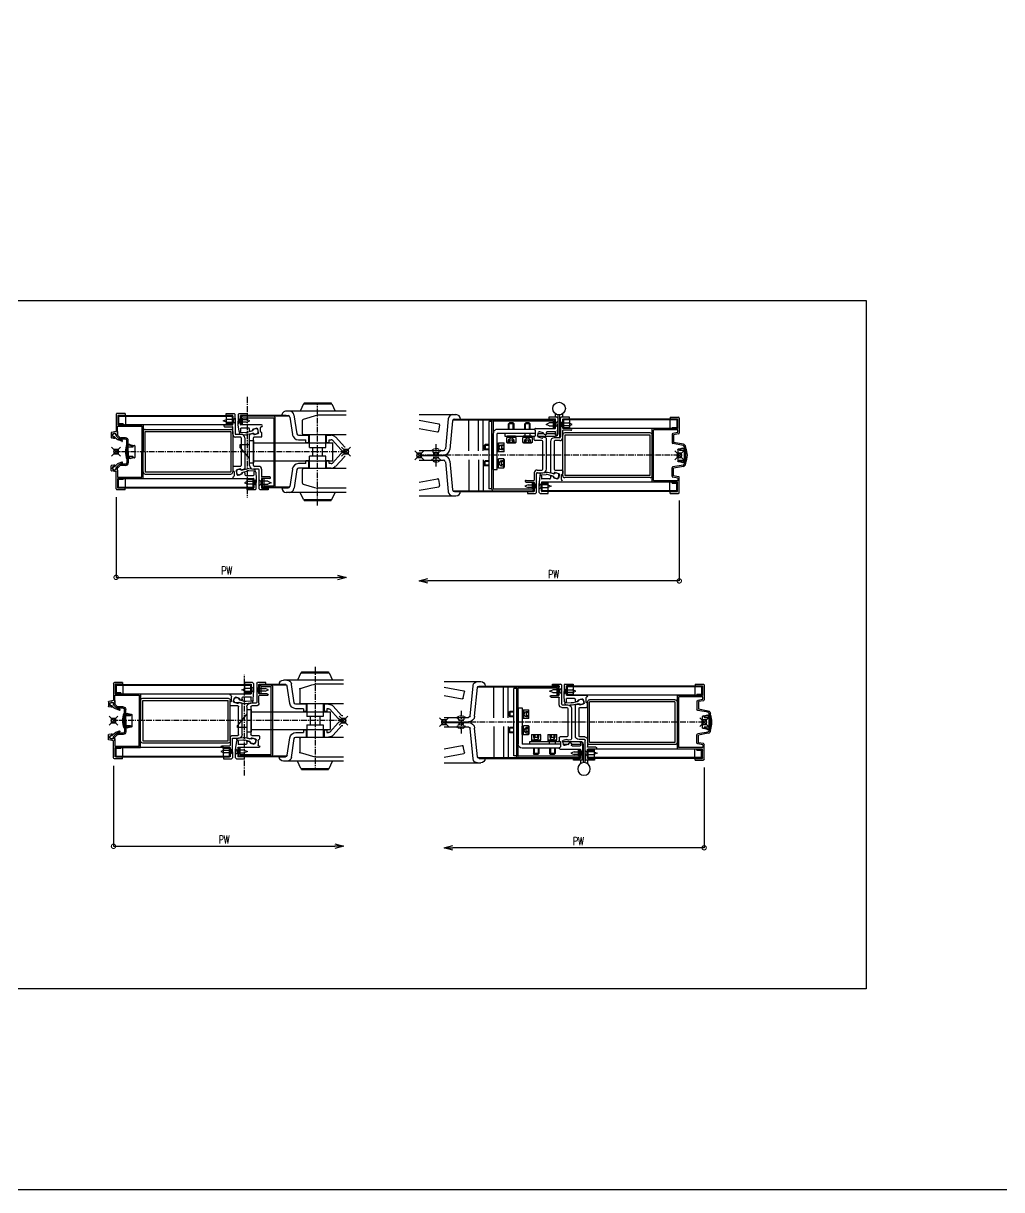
# Model space of a CAD drawing. Extents: x -275225 to 47266, y -41063 to 95295.
# Drawn here: x -227050 to -225961, y -28099 to -26800 of the extents above; entities that cross this region are included whole.
import ezdxf

# ---------------------------------------------------------------- set-up
doc = ezdxf.new("R2010")
doc.units = 0
doc.header["$LTSCALE"] = 0.2
doc.header["$PDMODE"] = 99
doc.header["$PDSIZE"] = 5
doc.linetypes.add('CENTER', pattern=[50.8, 31.75, -6.35, 6.35, -6.35])
doc.linetypes.add('HIDDEN', pattern=[9.525, 6.35, -3.175])
for name, color, linetype in [('_P18_製品', 4, 'Continuous'), ('_P18_製品寸法', 9, 'Continuous'), ('_基準', 1, 'CENTER'), ('_製品寸法', 9, 'Continuous'), ('OKAMURA-HIDDEN', 6, 'HIDDEN'), ('樹脂', 6, 'Continuous')]:
    doc.layers.add(name, color=color, linetype=linetype)
doc.layers.add('_ポイント', color=1, linetype='Continuous', plot=False)
doc.styles.add('OKAMURA', font='SIMPLEX.shx', dxfattribs={"width": 0.7, "bigfont": 'BIGFONT.shx'})
doc.dimstyles.new('OKAMURA-003', dxfattribs={"dimscale": 3, "dimtxt": 3, "dimasz": 1, "dimexe": 0, "dimexo": 3, "dimgap": 1, "dimtad": 1, "dimdec": 3, "dimdsep": 46, "dimtxsty": 'OKAMURA', "dimblk1": 'DOT', "dimblk2": 'DOT', "dimsah": 1, "dimcen": 0, "dimclrd": 9, "dimclre": 9, "dimclrt": 3, "dimadec": 0, "dimazin": 0, "dimtfac": 1, "dimtdec": 3, "dimtix": 1, "dimtmove": 2, "dimatfit": 3, "dimldrblk": 'NONE', "dimfxl": 0, "dimtolj": 1, "dimarcsym": 0})

# ---------------------------------------------------------------- blocks, each defined once
blk = doc.blocks.new('_DotSmall')
at = {"color": 0, "linetype": 'ByBlock', "const_width": 0.5}
blk.add_lwpolyline([(-0.0625, 0, 1), (0.0625, 0, 1)], format="xyb", close=True, dxfattribs=at)
blk = doc.blocks.new('_Open30')
at = {"color": 0, "linetype": 'ByBlock', "lineweight": -2}
for p, q in [((-1, 0.27), (0, 0)), ((0, 0), (-1, -0.27)), ((0, 0), (-1, 0))]:
    blk.add_line(p, q, dxfattribs=at)
blk = doc.blocks.new('*D424')
at = {"layer": '_製品寸法', "color": 9, "lineweight": -2, "transparency": 16777216}
for p, q in [((289.7, -50.5), (289.7, -140)), ((289.7, -140), (9.6, -140))]:
    blk.add_line(p, q, dxfattribs=at)
at = {"layer": 'Defpoints', "color": 0, "transparency": 16777216}
for p in [(0, -45.3), (289.7, -41.5), (0, -140)]:
    blk.add_point(p, dxfattribs=at)
at = {"layer": '_製品寸法', "color": 9, "lineweight": -2, "transparency": 16777216, "xscale": 9.600000000000001, "yscale": 9.600000000000001, "zscale": 9.600000000000001, "rotation": 180}
blk.add_blockref('_Open30', (0, -140), dxfattribs=at)
at = {"layer": '_製品寸法', "color": 9, "lineweight": -2, "transparency": 16777216, "xscale": 9.600000000000001, "yscale": 9.600000000000001, "zscale": 9.600000000000001}
blk.add_blockref('_DotSmall', (289.7, -140), dxfattribs=at)
at = {"layer": '_製品寸法', "color": 3, "transparency": 16777216, "insert": (149.7, -132.5), "char_height": 9, "attachment_point": 5, "style": 'OKAMURA'}
blk.add_mtext('\\A1;PW', dxfattribs=at)
blk = doc.blocks.new('_None')
blk = doc.blocks.new('樹脂')
at = {"layer": '_P18_製品', "color": 0, "linetype": 'ByBlock'}
for p, q in [((-8.7, -6.5), (-8.7, 6.5)), ((-8.2, 7), (-7, 7)), ((-7, 7), (-3.2, 8.1)), ((-7, 6.3), (-3.2, 7.4)), ((-7, 6.3), (-7, 7)), ((-7, 5.9), (-7, 6.3)), ((-6.5, 5.4), (0, 5.4)), ((-3.2, 8.1), (-3.2, 7.6)), ((-3.2, 7.6), (-2.4, 7.6)), ((-3.2, 7.6), (-3.2, 6.9)), ((-3.2, 6.9), (-2.4, 6.9)), ((-2.4, 7.6), (-2.4, 7.1)), ((-2.4, 7.1), (-0.5, 7.1)), ((-2.4, 6.4), (-2.4, 7.1)), ((-2.4, 6.4), (-0.5, 6.4)), ((-0.5, 7.1), (-0.5, 5.4)), ((0, -8.3), (0, 8.3)), ((-7, -7), (-8.2, -7)), ((-7, -5.9), (-7, -6.3)), ((-7, -6.3), (-7, -7)), ((-3.2, -7.4), (-7, -6.3)), ((-3.2, -8.1), (-7, -7)), ((0, -5.4), (-6.5, -5.4)), ((-3.2, -7.4), (-1.6, -7.4)), ((-3.2, -8.1), (-1.6, -8.1)), ((-1.6, -7.6), (-1.6, -6.9)), ((-1.6, -6.9), (-0.8, -6.9)), ((-1.6, -7.6), (-0.8, -7.6)), ((-1.6, -8.1), (-1.6, -7.6)), ((-0.8, -7.1), (-0.8, -6.4)), ((-0.8, -6.4), (-0.5, -6.4)), ((-0.8, -7.1), (-0.5, -7.1)), ((-0.8, -7.6), (-0.8, -7.1)), ((-0.5, -7.1), (-0.5, -5.4))]:
    blk.add_line(p, q, dxfattribs=at)
for centre, radius, start, end in [((-8.2, 6.5), 0.5, 90, 180), ((-6.5, 5.9), 0.5, 180, 270), ((-21, 0), 22.6, 338.3053, 21.6947), ((-8.2, -6.5), 0.5, 180, 270), ((-6.5, -5.9), 0.5, 90, 180)]:
    blk.add_arc(centre, radius, start, end, dxfattribs=at)
blk = doc.blocks.new('SS_BASE_SE_US_TREN_START')
at = {"layer": '_P18_製品'}
for p, q in [((0, 41.5), (0, 24.8)), ((10, 42.5), (1, 42.5)), ((10, 40.5), (2, 40.5)), ((2, 40.5), (2, 29.9)), ((2.8, 40.3), (152.7, 40.3)), ((2.8, 39.5), (152.7, 39.5)), ((2.8, 39.5), (2.8, 31.1)), ((10, 42.5), (10, 40.5)), ((10.5, 39.5), (10.5, 30)), ((155, 42.5), (146, 42.5)), ((146, 42.5), (146, 40.5)), ((146, 40.5), (153.2, 40.5)), ((146, 39.5), (146, 29.9)), ((152.7, 39.5), (152.7, 31.1)), ((153.5, 30.3), (153.5, 40.2)), ((153.5, 39.5), (153.5, 31.1)), ((155, 42.5), (156, 41.5)), ((156, 41.5), (156, 34.8)), ((159, 41.5), (160, 42.5)), ((159, 41.5), (159, 34.8)), ((169, 42.5), (160, 42.5)), ((161.5, 30.3), (161.5, 40.2)), ((161.5, 30.3), (161.5, 39.5)), ((161.8, 40.5), (169, 40.5)), ((243.8, 40.3), (162.3, 40.3)), ((252.1, 39.5), (162.3, 39.5)), ((162.3, 30.3), (162.3, 39.5)), ((169, 40.5), (169, 42.5)), ((250.5, 40.3), (243.8, 40.3)), ((252.3, 45.3), (248.8, 45.3)), ((289.7, 45.3), (252.3, 45.3)), ((257.3, 40.3), (257.3, 40.8)), ((260.6, 7.1), (257.3, 40.3)), ((1.5, 28.4), (28.3, 28.4)), ((1.5, 25.3), (1.5, 28.4)), ((2, 29.9), (29.8, 29.9)), ((8, 31.1), (2.8, 31.1)), ((8, 30.3), (2.8, 30.3)), ((8, 31.1), (8, 30.3)), ((10.5, 30), (152.7, 30)), ((28.6, 28.1), (28.6, -28.1)), ((30.1, 29.6), (30.1, -29.6)), ((131, 29.9), (153.2, 29.9)), ((131.4, 22.4), (131.4, 26.9)), ((139.9, 25), (135.9, 26.1)), ((144.5, 26.4), (153.2, 26.4)), ((152.7, 31.1), (146.5, 31.1)), ((146.5, 31.1), (146.5, 30.3)), ((146.5, 30.3), (152.7, 30.3)), ((153.5, 22.9), (153.5, 26.1)), ((155.5, 22.8), (156, 29.9)), ((156, 34.8), (155.7, 34.5)), ((156, 34.2), (155.7, 34.5)), ((156, 37.5), (156, 31.5)), ((156, 29.9), (156, 34.2)), ((159, 37.5), (159, 31.5)), ((159, 34.8), (159.3, 34.5)), ((159, 34.2), (159.3, 34.5)), ((159, 34.2), (159, 20.4)), ((162.3, 30.3), (161.5, 30.3)), ((161.5, 19.4), (161.5, 27.6)), ((170.6, 29.9), (161.8, 29.9)), ((170.6, 27.9), (161.8, 27.9)), ((162.3, 29.9), (162.3, 37.9)), ((163.9, 37.9), (207.3, 37.9)), ((163.9, 29.9), (163.9, 37.9)), ((207.3, -37.9), (207.3, 37.9)), ((208.9, 37.9), (208.9, -37.9)), ((208.9, 37.5), (212.1, 37.5)), ((212.1, -37.5), (212.1, 37.5)), ((255.7, 6.6), (252.5, 38.5)), ((268.3, 26.9), (267, 33.8)), ((289.7, 39), (267.8, 35)), ((289.7, 29.8), (269.4, 26.1)), ((-4.5, 12.4), (6.5, 14.4)), ((0.8, 23.9), (6.5, 22.9)), ((1.5, 25.3), (7.2, 24.3)), ((6.5, 22.9), (6.5, 14.4)), ((8, 23.3), (8, 14)), ((32.5, 24.9), (127.6, 24.9)), ((32.5, 22.6), (32.5, -22.6)), ((32.5, 22.6), (127.6, 22.6)), ((127.6, -22.6), (127.6, 22.6)), ((129.9, 22.7), (129.9, -22.7)), ((129.9, 17.4), (129.9, 20.4)), ((130.4, 21.3), (130.8, 21.5)), ((138.4, 16.4), (130.9, 16.4)), ((133.6, 21.5), (134.6, 25.4)), ((138.2, 19.2), (134.3, 20.3)), ((139.4, -15.4), (139.4, 15.4)), ((139.7, 20.5), (146.9, 19.1)), ((139.8, 24), (140.1, 23.7)), ((142.8, 19.6), (140.5, 20.2)), ((140.9, 23.2), (145.8, 21.6)), ((142.2, 22.9), (141.2, 23.1)), ((143.5, 23.8), (143.5, 25.4)), ((143.5, 0.3), (143.5, 18.6)), ((147.9, 15.4), (147.9, 0.3)), ((154.1, 21.8), (148.3, 21.4)), ((154.3, 19.8), (149.3, 19.1)), ((158, 19.4), (152, 19.4)), ((152, 15.4), (152, -15.4)), ((158.5, 16.4), (153, 16.4)), ((202.7, 15.9), (202.7, -24.4)), ((207.3, 15.9), (202.7, 15.9)), ((207.3, -23.9), (207.3, 16.1)), ((207.3, 15.9), (207.3, -24.4)), ((-7, 0.3), (-7, 9.5)), ((-7, 0.3), (-6.7, 0)), ((-6.7, 0), (-7, -0.3)), ((-5.5, -9.5), (-5.5, 9.5)), ((-4.3, 11), (7.2, 13)), ((143.5, 0.3), (143.2, 0)), ((147.9, 0.3), (148.2, 0)), ((147.9, -0.3), (148.2, 0)), ((289.7, 5.3), (262.6, 5.3)), ((289.7, 0.3), (262.6, 0.3)), ((-7, -9.5), (-7, -0.3)), ((-4.5, -12.4), (6.5, -14.4)), ((-4.3, -11), (7.2, -13)), ((143.5, -0.3), (143.2, 0)), ((143.5, -15.4), (143.5, -0.3)), ((147.9, -0.3), (147.9, -18.6)), ((252.5, -38.5), (255.7, -6.6)), ((257.3, -40.8), (260.6, -7.1)), ((289.7, -0.3), (262.6, -0.3)), ((289.7, -5.3), (262.6, -5.3)), ((0, -41.5), (0, -24.8)), ((0.8, -23.9), (6.5, -22.9)), ((1.5, -25.3), (7.2, -24.3)), ((1.5, -25.3), (1.5, -28.4)), ((6.5, -22.9), (6.5, -14.4)), ((8, -23.3), (8, -14)), ((32.5, -22.6), (127.6, -22.6)), ((32.5, -24.9), (127.6, -24.9)), ((129.9, -19.4), (129.9, -27.6)), ((132.4, -34.2), (132.4, -20.4)), ((132.9, -16.4), (138.4, -16.4)), ((132.9, -19.5), (132.9, -45.1)), ((133.4, -19.4), (139.4, -19.4)), ((134.9, -24.4), (134.9, -45.1)), ((135.9, -22.8), (135.4, -29.9)), ((157.8, -21.4), (137.9, -21.4)), ((137.9, -22.9), (137.9, -26.1)), ((147.9, -24.4), (137.9, -24.4)), ((147.9, -23.8), (147.9, -25.4)), ((148.6, -19.6), (150.9, -20.2)), ((149.2, -22.9), (150.2, -23.1)), ((157, -24.4), (150.9, -24.4)), ((151.5, -25), (155.5, -26.1)), ((153, -16.4), (160.5, -16.4)), ((153.2, -19.2), (157.1, -20.3)), ((157.8, -21.5), (156.8, -25.4)), ((160, -22.4), (160, -26.9)), ((160, -24.4), (194.2, -24.4)), ((160, -24.4), (202.7, -24.4)), ((161, -21.3), (160.6, -21.5)), ((194.2, -21.4), (160.8, -21.4)), ((161.5, -17.4), (161.5, -20.4)), ((194.2, -24.4), (194.2, -21.4)), ((1.5, -28.4), (28.3, -28.4)), ((2, -29.9), (29.8, -29.9)), ((2, -40.5), (2, -29.9)), ((8, -30.3), (2.8, -30.3)), ((8, -31.1), (2.8, -31.1)), ((2.8, -39.5), (2.8, -31.1)), ((8, -31.1), (8, -30.3)), ((10.5, -30), (122.3, -30)), ((10.5, -39.5), (10.5, -30)), ((120.8, -27.9), (129.6, -27.9)), ((120.8, -29.9), (129.6, -29.9)), ((122.3, -39.5), (122.3, -30)), ((122.8, -30.3), (129.1, -30.3)), ((122.8, -31.1), (122.8, -30.3)), ((129.1, -31.1), (122.8, -31.1)), ((129.1, -39.5), (129.1, -31.1)), ((129.9, -30.3), (129.9, -40.2)), ((129.9, -39.5), (129.9, -31.1)), ((132.4, -34.2), (132.1, -34.5)), ((132.4, -34.8), (132.1, -34.5)), ((132.4, -37.5), (132.4, -31.5)), ((132.4, -34.8), (132.4, -41.5)), ((135.4, -29.9), (135.4, -34.2)), ((135.4, -37.5), (135.4, -31.5)), ((135.4, -34.2), (135.7, -34.5)), ((135.4, -34.8), (135.7, -34.5)), ((135.4, -41.5), (135.4, -34.8)), ((137.9, -30.3), (137.9, -39.5)), ((137.9, -30.3), (137.9, -40.2)), ((138.7, -30.3), (137.9, -30.3)), ((146.9, -26.4), (138.2, -26.4)), ((160.3, -29.9), (138.2, -29.9)), ((138.7, -29.9), (138.7, -37.9)), ((138.7, -39.5), (138.7, -30.3)), ((140.3, -29.9), (140.3, -37.9)), ((140.3, -37.9), (207.3, -37.9)), ((161.3, -28.9), (202.7, -28.9)), ((208.9, -37.5), (212.1, -37.5)), ((267, -33.8), (268.3, -26.9)), ((289.7, -39), (267.8, -35)), ((289.7, -29.8), (269.4, -26.1)), ((10, -42.5), (1, -42.5)), ((10, -40.5), (2, -40.5)), ((2.8, -39.5), (129.1, -39.5)), ((2.8, -40.3), (129.1, -40.3)), ((10, -42.5), (10, -40.5)), ((122.3, -40.5), (122.3, -42.5)), ((129.6, -40.5), (122.3, -40.5)), ((122.3, -42.5), (131.4, -42.5)), ((129.9, -42.5), (129.9, -46.3)), ((132.4, -41.5), (131.4, -42.5)), ((136.4, -42.5), (135.4, -41.5)), ((136.4, -42.5), (145.4, -42.5)), ((137.9, -42.5), (137.9, -46.3)), ((145.4, -40.5), (138.2, -40.5)), ((252.1, -39.5), (138.7, -39.5)), ((243.8, -40.3), (138.7, -40.3)), ((145.4, -42.5), (145.4, -40.5)), ((250.5, -40.3), (243.8, -40.3)), ((252.3, -45.3), (248.8, -45.3)), ((289.7, -45.3), (252.3, -45.3))]:
    blk.add_line(p, q, dxfattribs=at)
at = {"layer": '_P18_製品', "color": 6}
for p, q in [((218.5, 5), (218.5, 39.5)), ((223.5, 5), (223.5, 39.5)), ((234.4, 5), (234.4, 39.5)), ((142.9, 34.5), (146.6, 36)), ((146.6, 33), (142.9, 34.5)), ((154.2, 36), (146.6, 36)), ((146.6, 33), (154.2, 33)), ((156, 37.5), (154.2, 36)), ((154.2, 33), (154.2, 36)), ((156, 31.5), (154.2, 33)), ((159, 37.5), (160.8, 36)), ((159, 31.5), (160.8, 33)), ((160.8, 36), (168.4, 36)), ((160.8, 33), (160.8, 36)), ((168.4, 33), (160.8, 33)), ((172.1, 34.5), (168.4, 36)), ((168.4, 33), (172.1, 34.5)), ((195.5, 13.9), (195.2, 13.4)), ((195.2, 4.5), (195.2, 13.4)), ((195.5, 13.9), (195.5, 4)), ((201.2, 13.9), (195.5, 13.9)), ((201.2, 13.9), (201.2, 4)), ((202.7, 13.6), (201.2, 13.6)), ((202.7, 13.6), (202.7, 4.3)), ((198.2, 11.8), (195.2, 11.8)), ((195.2, 10.4), (198.2, 10.4)), ((195.2, 7.3), (198.2, 7.3)), ((195.2, 6.1), (198.2, 6.1)), ((195.5, 4), (195.2, 4.5)), ((195.5, 4), (201.2, 4)), ((198.2, 11.8), (198.2, 6.1)), ((199.5, 11.4), (198.2, 11.4)), ((198.2, 6.5), (199.5, 6.5)), ((199.5, 11.4), (200.9, 8.8)), ((199.5, 6.5), (200.9, 8.8)), ((201.2, 9.2), (202.7, 8.8)), ((201.2, 8.8), (202.7, 8.4)), ((202.7, 4.3), (201.2, 4.3)), ((212.1, 11.9), (216.3, 11.9)), ((212.1, 11.1), (217, 11.1)), ((212.1, 6.8), (217, 6.8)), ((212.1, 6), (216.3, 6)), ((216.3, 11.9), (216.3, 6)), ((217.3, 10.9), (216.3, 11.9)), ((217.3, 7), (216.3, 6)), ((217.3, 10.9), (217.3, 7)), ((195.5, -4), (195.2, -4.5)), ((195.2, -4.5), (195.2, -13.4)), ((195.2, -6.1), (198.2, -6.1)), ((195.2, -7.5), (198.2, -7.5)), ((195.2, -10.4), (198.2, -10.4)), ((198.2, -11.8), (195.2, -11.8)), ((195.5, -13.9), (195.5, -4)), ((195.5, -4), (201.2, -4)), ((198.2, -11.8), (198.2, -6.1)), ((198.2, -6.5), (199.5, -6.5)), ((199.5, -11.4), (198.2, -11.4)), ((199.5, -6.5), (200.9, -8.8)), ((199.5, -11.4), (200.9, -8.8)), ((201.2, -13.9), (201.2, -4)), ((202.7, -4.3), (201.2, -4.3)), ((201.2, -8.8), (202.7, -8.4)), ((201.2, -9.2), (202.7, -8.8)), ((202.7, -13.6), (202.7, -4.3)), ((212.1, -6), (216.3, -6)), ((212.1, -6.8), (217, -6.8)), ((212.1, -11.1), (217, -11.1)), ((212.1, -11.9), (216.3, -11.9)), ((216.3, -11.9), (216.3, -6)), ((217.3, -7), (216.3, -6)), ((217.3, -10.9), (216.3, -11.9)), ((217.3, -10.9), (217.3, -7)), ((218.5, -5), (218.5, -39.5)), ((223.5, -5), (223.5, -39.5)), ((234.4, -5), (234.4, -39.5)), ((164, -14.2), (164.5, -13.9)), ((164, -14.2), (174.1, -14.2)), ((164, -19.9), (164, -14.2)), ((164, -19.9), (174.1, -19.9)), ((164.3, -21.4), (164.3, -19.9)), ((164.3, -21.4), (173.8, -21.4)), ((173.6, -13.9), (164.5, -13.9)), ((166, -21.4), (166, -24.4)), ((166.1, -16.9), (166.1, -13.9)), ((166.1, -16.9), (172, -16.9)), ((166.6, -18.1), (166.6, -16.9)), ((166.6, -18.1), (169.1, -19.6)), ((167.5, -13.9), (167.5, -16.9)), ((168.7, -19.9), (169.1, -21.4)), ((171.6, -18.1), (169.1, -19.6)), ((169.1, -19.9), (169.5, -21.4)), ((170.6, -13.9), (170.6, -16.9)), ((171.6, -16.9), (171.6, -18.1)), ((172, -13.9), (172, -16.9)), ((172.1, -24.4), (172.1, -21.4)), ((174.1, -14.2), (173.6, -13.9)), ((173.8, -21.4), (173.8, -19.9)), ((174.1, -14.2), (174.1, -19.9)), ((182.1, -14.2), (182.6, -13.9)), ((182.1, -14.2), (192.2, -14.2)), ((182.1, -19.9), (182.1, -14.2)), ((182.1, -19.9), (192.2, -19.9)), ((182.4, -21.4), (182.4, -19.9)), ((182.4, -21.4), (191.9, -21.4)), ((191.7, -13.9), (182.6, -13.9)), ((184.2, -16.9), (184.2, -13.9)), ((184.2, -16.9), (190.1, -16.9)), ((184.6, -18.1), (184.6, -16.9)), ((184.6, -18.1), (187.2, -19.6)), ((185.6, -13.9), (185.6, -16.9)), ((186.7, -19.9), (187.2, -21.4)), ((189.7, -18.1), (187.2, -19.6)), ((187.2, -19.9), (187.6, -21.4)), ((188.7, -13.9), (188.7, -16.9)), ((189.7, -16.9), (189.7, -18.1)), ((190.1, -13.9), (190.1, -16.9)), ((192.2, -14.2), (191.7, -13.9)), ((191.9, -21.4), (191.9, -19.9)), ((192.2, -14.2), (192.2, -19.9)), ((195.5, -13.9), (195.2, -13.4)), ((201.2, -13.9), (195.5, -13.9)), ((202.7, -13.6), (201.2, -13.6)), ((123, -33), (119.3, -34.5)), ((119.3, -34.5), (123, -36)), ((123, -33), (130.6, -33)), ((130.6, -36), (123, -36)), ((132.4, -31.5), (130.6, -33)), ((130.6, -33), (130.6, -36)), ((132.4, -37.5), (130.6, -36)), ((135.4, -31.5), (137.1, -33)), ((135.4, -37.5), (137.1, -36)), ((137.1, -33), (137.1, -36)), ((144.8, -33), (137.1, -33)), ((137.1, -36), (144.8, -36)), ((144.8, -33), (148.4, -34.5)), ((148.4, -34.5), (144.8, -36)), ((166, -28.9), (166, -35)), ((167.1, -36), (166, -35)), ((166, -35), (172.1, -35)), ((166.8, -28.9), (166.8, -35.7)), ((167.1, -36), (171.1, -36)), ((171.1, -36), (172.1, -35)), ((171.3, -28.9), (171.3, -35.7)), ((172.1, -28.9), (172.1, -35)), ((184.1, -28.9), (184.1, -35)), ((185.1, -36), (184.1, -35)), ((184.1, -35), (190.2, -35)), ((184.9, -28.9), (184.9, -35.7)), ((185.1, -36), (189.2, -36)), ((189.2, -36), (190.2, -35)), ((189.4, -28.9), (189.4, -35.7)), ((190.2, -28.9), (190.2, -35))]:
    blk.add_line(p, q, dxfattribs=at)
at = {"layer": '_P18_製品'}
blk.add_circle((133.9, -52.1), 7, dxfattribs=at)
for centre, radius, start, end in [((1, 41.5), 1, 90, 180), ((2.8, 39.5), 0.8, 90, 180), ((152.7, 39.5), 0.804, 0, 90), ((153.2, 40.2), 0.292, 0.3163, 91.7833), ((161.8, 40.2), 0.292, 88.2109, 179.6777), ((162.3, 39.5), 0.804, 90.0087, 180.0093), ((163.9, 37.9), 1.61, 90, 180), ((207.3, 37.9), 1.61, 0, 90), ((248.8, 40.3), 5, 90, 180), ((250.5, 38.3), 2, 5.8569, 90), ((252.3, 40.3), 5, 5.8569, 90), ((2.8, 31.1), 0.8, 180, 270), ((28.3, 28.1), 0.3, 0, 90), ((29.8, 29.6), 0.3, 359.9988, 90), ((131, 28.9), 1, 90, 180), ((131, 28.9), 1, 180, 270), ((130.4, 27.2), 0.956, 346.2954, 54.52), ((135.6, 25.1), 1.01, 74.9997, 164.9941), ((144.5, 25.4), 1, 90, 180), ((152.7, 31.1), 0.804, 270, 0), ((153.2, 30.3), 0.301, 269.9942, 359.9942), ((153.2, 26.1), 0.301, 0, 90), ((161.8, 30.3), 0.301, 180, 270), ((161.8, 27.6), 0.301, 90, 180), ((170.6, 28.9), 1, 0, 90), ((170.6, 28.9), 1, 270, 0), ((268, 34), 1, 100.3054, 190.3104), ((269.2, 27.1), 1, 190.307, 280.3105), ((1, 24.8), 1, 180, 260), ((7, 23.3), 1, 0, 80), ((7, 14), 1, 280, 0), ((32.5, 22.6), 2.31, 90, 180), ((127.6, 22.6), 2.31, 0, 90), ((130.9, 20.4), 1, 118.0818, 180), ((130.9, 17.4), 1, 180, 270), ((130.4, 22.4), 1, 298.062, 0), ((134.6, 21.3), 1.01, 164.994, 254.9891), ((137, 22.7), 3.01, 25.4094, 308.5928), ((138.5, 20.2), 1.01, 255.0109, 330.5393), ((138.4, 15.4), 1, 0, 90), ((139.5, 19.5), 1, 78.6457, 128.5888), ((140.2, 19.2), 1, 74.9863, 150.5065), ((139.5, 24.1), 1.01, 359.4662, 74.9908), ((141.5, 25.2), 2.11, 225.7809, 252.9982), ((141.6, 24.1), 1.06, 182.7636, 256.1561), ((142.5, 23.8), 1, 255.0015, 0), ((142.5, 18.6), 1.01, 359.9908, 74.9888), ((147.8, 28.4), 7.03, 252.9987, 273.9995), ((148.3, 26.5), 7.5, 259.3527, 277.7453), ((152, 15.3), 4.09, 89.8432, 179.0698), ((153, 15.4), 1, 90, 180), ((154.5, 22.9), 1.01, 180.0469, 356.0465), ((154.2, 20.8), 1, 276.0016, 95.9972), ((158, 20.4), 1, 270, 0), ((158.5, 19.4), 3.01, 270, 0), ((-4, 9.5), 3, 100, 180), ((-4, 9.5), 1.5, 100, 180), ((262.6, 7.3), 7, 185.856, 270), ((262.6, 7.3), 2, 185.8551, 270), ((-4, -9.5), 3, 180, 260), ((-4, -9.5), 1.5, 180, 260), ((7, -14), 1, 0, 80), ((262.6, -7.3), 7, 90, 174.1452), ((262.6, -7.3), 2, 90, 174.1437), ((1, -24.8), 1, 100, 180), ((7, -23.3), 1, 280, 0), ((32.5, -22.6), 2.31, 180, 270), ((127.6, -22.6), 2.31, 270, 0), ((132.9, -19.4), 3.01, 90, 180), ((133.4, -20.4), 1, 90, 180), ((137.9, -24.4), 3.01, 90, 180), ((136.9, -22.9), 1.01, 0.0452, 176.0451), ((138.4, -15.4), 1, 270, 0), ((139.4, -15.3), 4.07, 269.8731, 359.2499), ((146.9, -25.4), 1, 270, 0), ((148.9, -18.6), 1.01, 179.9911, 254.9906), ((149, -23.9), 1.07, 75.0849, 176.6712), ((149.9, -24.1), 1.01, 359.4687, 74.9924), ((151.2, -19.2), 1, 254.9898, 330.5119), ((151.9, -24.1), 1.01, 179.4655, 254.9889), ((153, -15.4), 1, 180, 270), ((152.9, -20.2), 1.01, 75.018, 150.5422), ((155.8, -25.1), 1.01, 254.9926, 344.9898), ((156.8, -21.3), 1.01, 344.9935, 74.9932), ((161, -22.4), 1, 118.0658, 180), ((160.5, -17.4), 1, 0, 90), ((160.5, -20.4), 1, 298.078, 0), ((202.7, -24.4), 4.52, 270, 0), ((2.8, -31.1), 0.8, 90, 180), ((28.3, -28.1), 0.3, 270, 0), ((29.8, -29.6), 0.3, 270, 359.9988), ((120.8, -28.9), 1, 90, 180), ((120.8, -28.9), 1, 180, 270), ((129.1, -31.1), 0.804, 0, 90), ((129.6, -27.6), 0.301, 269.9942, 359.9942), ((129.6, -30.3), 0.301, 0, 90), ((138.2, -26.1), 0.301, 180, 270), ((138.2, -30.3), 0.301, 90, 180), ((140.3, -37.9), 1.61, 180, 270), ((161.3, -27.1), 1.32, 172.9957, 219.6974), ((160.3, -28.9), 1, 0, 90), ((160.3, -28.9), 1, 270, 0), ((207.3, -37.9), 1.61, 270, 0), ((250.5, -38.3), 2, 270, 354.1472), ((268, -34), 1, 169.6857, 259.6914), ((269.2, -27.1), 1, 79.6877, 169.6894), ((1, -41.5), 1, 180, 270), ((2.8, -39.5), 0.8, 180, 270), ((129.1, -39.5), 0.804, 270, 0), ((129.6, -40.2), 0.292, 268.211, 359.6778), ((138.7, -39.5), 0.804, 180, 270), ((138.2, -40.2), 0.292, 180.3162, 271.7831), ((248.8, -40.3), 5, 180, 270), ((252.3, -40.3), 5, 270, 354.1458)]:
    blk.add_arc(centre, radius, start, end, dxfattribs=at)
at = {"layer": '_ポイント'}
blk.add_point((0, 0), dxfattribs=at)
at = {"layer": '_基準'}
for p, q in [((0, 0), (289.7, 0)), ((270.8, 12.6), (270.8, -12.5))]:
    blk.add_line(p, q, dxfattribs=at)
at = {"layer": 'OKAMURA-HIDDEN'}
for p, q in [((265.8, 5.3), (268.3, 2.8)), ((268.3, 2.8), (268.3, -2.8)), ((273.3, 2.8), (268.3, 2.8)), ((269.1, 2.8), (269.1, -2.8)), ((272.5, 2.8), (272.5, -2.8)), ((275.8, 5.3), (273.3, 2.8)), ((273.3, 2.8), (273.3, -2.8)), ((268.3, -2.8), (265.8, -5.3)), ((268.3, -2.8), (273.3, -2.8)), ((273.3, -2.8), (275.8, -5.3))]:
    blk.add_line(p, q, dxfattribs=at)
for start, end in [(46.3969, 133.6028), (226.3958, 313.6028)]:
    blk.add_arc((270.8, 0), 7.25, start, end, dxfattribs=at)
at = {"layer": '樹脂', "xscale": -1}
blk.add_blockref('樹脂', (-7, 0), dxfattribs=at)
blk = doc.blocks.new('*D427')
at = {"layer": '_製品寸法', "color": 9, "lineweight": -2, "transparency": 16777216}
for p, q in [((289.7, -50.5), (289.7, -140)), ((289.7, -140), (9.6, -140))]:
    blk.add_line(p, q, dxfattribs=at)
at = {"layer": 'Defpoints', "color": 0, "transparency": 16777216}
for p in [(0, -45.3), (289.7, -41.5), (0, -140)]:
    blk.add_point(p, dxfattribs=at)
at = {"layer": '_製品寸法', "color": 9, "lineweight": -2, "transparency": 16777216, "xscale": 9.600000000000001, "yscale": 9.600000000000001, "zscale": 9.600000000000001, "rotation": 180}
blk.add_blockref('_Open30', (0, -140), dxfattribs=at)
at = {"layer": '_製品寸法', "color": 9, "lineweight": -2, "transparency": 16777216, "xscale": 9.600000000000001, "yscale": 9.600000000000001, "zscale": 9.600000000000001}
blk.add_blockref('_DotSmall', (289.7, -140), dxfattribs=at)
at = {"layer": '_製品寸法', "color": 3, "transparency": 16777216, "insert": (149.7, -132.5), "char_height": 9, "attachment_point": 5, "style": 'OKAMURA'}
blk.add_mtext('\\A1;PW', dxfattribs=at)
blk = doc.blocks.new('*D272')
at = {"layer": '_製品寸法', "color": 9, "lineweight": -2, "transparency": 16777216}
for p, q in [((0, -50.5), (0, -140)), ((0, -140), (246.6, -140))]:
    blk.add_line(p, q, dxfattribs=at)
at = {"layer": 'Defpoints', "color": 0, "transparency": 16777216}
for p in [(0, -41.5), (256.2, -45.3), (256.2, -140)]:
    blk.add_point(p, dxfattribs=at)
at = {"layer": '_製品寸法', "color": 9, "lineweight": -2, "transparency": 16777216, "xscale": 9.600000000000001, "yscale": 9.600000000000001, "zscale": 9.600000000000001, "rotation": 180}
blk.add_blockref('_DotSmall', (0, -140), dxfattribs=at)
at = {"layer": '_製品寸法', "color": 9, "lineweight": -2, "transparency": 16777216, "xscale": 9.600000000000001, "yscale": 9.600000000000001, "zscale": 9.600000000000001}
blk.add_blockref('_Open30', (256.2, -140), dxfattribs=at)
at = {"layer": '_製品寸法', "color": 3, "transparency": 16777216, "insert": (123.3, -132.5), "char_height": 9, "attachment_point": 5, "style": 'OKAMURA'}
blk.add_mtext('\\A1;PW', dxfattribs=at)
blk = doc.blocks.new('*U232')
at = {"layer": '_P18_製品'}
for p, q in [((-240.4, 53.3), (-244.1, 45.3)), ((-208.6, 53.3), (-240.4, 53.3)), ((-209.5, 54.3), (-239.5, 54.3)), ((-239.5, 54.3), (-239.5, 53.3)), ((-209.5, 54.3), (-209.5, 53.3)), ((-208.6, 53.3), (-204.9, 45.3)), ((-256.2, 45.3), (-189.5, 45.3)), ((-256.2, 40.8), (-224.5, 40.8)), ((-221.1, 39.8), (-224.5, 40.8)), ((-208.2, 36), (-221.1, 39.8)), ((-201.2, 20), (-198.2, 40.3)), ((-198.2, 40.3), (-198.1, 41)), ((-193.1, 39.5), (-162.8, 39.5)), ((-191.8, 40.3), (-162.8, 40.3)), ((-184.5, 40.3), (-191.5, 40.3)), ((-169.5, 42.5), (-160.5, 42.5)), ((-169.5, 40.5), (-169.5, 42.5)), ((-162.3, 40.5), (-169.5, 40.5)), ((-162.8, 30.2), (-162.8, 39.5)), ((-162, 30.2), (-162, 40.2)), ((-162, 30.2), (-162, 39.5)), ((-159.5, 41.5), (-160.5, 42.5)), ((-159.5, 41.5), (-159.5, 34.8)), ((-155, 42.5), (-156, 41.5)), ((-156, 41.5), (-156, 34.8)), ((-155, 42.5), (-146, 42.5)), ((-153.5, 30.2), (-153.5, 40.2)), ((-153.5, 39.5), (-153.5, 31.1)), ((-146, 40.5), (-153.2, 40.5)), ((-2.8, 40.3), (-152.7, 40.3)), ((-2.8, 39.5), (-152.7, 39.5)), ((-152.7, 39.5), (-152.7, 31.1)), ((-146, 42.5), (-146, 40.5)), ((-146, 39.5), (-146, 29.9)), ((-10.5, 39.5), (-10.5, 30)), ((-10, 42.5), (-1, 42.5)), ((-10, 42.5), (-10, 40.5)), ((-10, 40.5), (-2, 40.5)), ((-2.8, 39.5), (-2.8, 31.1)), ((-2, 40.5), (-2, 30)), ((0, 41.5), (0, 22.4)), ((-207.5, 35.1), (-207.5, 19.8)), ((-196.3, 19.3), (-193.4, 38.6)), ((-177.2, 37.9), (-177.2, -37.9)), ((-175.6, -37.9), (-175.6, 37.9)), ((-164.4, 37.9), (-175.6, 37.9)), ((-171.1, 29.9), (-162.3, 29.9)), ((-171.1, 27.9), (-162.3, 27.9)), ((-164.4, 29.9), (-164.4, 37.9)), ((-162.8, 29.9), (-162.8, 37.9)), ((-162.8, 30.2), (-162, 30.2)), ((-162, 19.4), (-162, 27.6)), ((-159.5, 34.8), (-159.8, 34.5)), ((-159.5, 34.2), (-159.8, 34.5)), ((-159.5, 37.5), (-159.5, 31.5)), ((-159.5, 34.2), (-159.5, 20.4)), ((-156, 37.5), (-156, 31.5)), ((-156, 34.8), (-155.7, 34.5)), ((-156, 34.2), (-155.7, 34.5)), ((-156, 29.9), (-156, 34.2)), ((-155.5, 22.8), (-156, 29.9)), ((-153.5, 22.9), (-153.5, 26.1)), ((-131, 29.9), (-153.2, 29.9)), ((-144.5, 26.4), (-153.2, 26.4)), ((-152.7, 31.1), (-146.5, 31.1)), ((-146.5, 30.2), (-152.7, 30.2)), ((-10.5, 30), (-152.7, 30)), ((-146.5, 31.1), (-146.5, 30.2)), ((-139.9, 25), (-135.9, 26.1)), ((-131.5, 22.4), (-131.5, 26.9)), ((-30.1, 30), (-30.1, 0)), ((-30.1, 30), (-30.1, 0)), ((-2, 30), (-30.1, 30)), ((-1.5, 28.4), (-28.6, 28.4)), ((-28.6, 28.4), (-28.6, 0)), ((-8, 31.1), (-2.8, 31.1)), ((-8, 31.1), (-8, 30.3)), ((-8, 30.3), (-2.8, 30.3)), ((-1.5, 20.4), (-1.5, 28.4)), ((-256.2, 18.8), (-208.5, 18.8)), ((-244.6, 16.2), (-253.9, 5.9)), ((-239.6, 18.3), (-234.5, 18.3)), ((-239.6, 13.3), (-237.5, 13.3)), ((-237.5, 13.3), (-237.5, 10.3)), ((-236, 18.8), (-236, 18.3)), ((-234.5, 18.3), (-234.5, 10.3)), ((-233.5, 18.8), (-233.5, 4.8)), ((-215.5, 18.8), (-215.5, 4.8)), ((-214.5, 18.3), (-203.2, 18.3)), ((-214.5, 18.3), (-214.5, 10.3)), ((-213, 18.8), (-213, 18.3)), ((-211.5, 13.3), (-203.2, 13.3)), ((-211.5, 13.3), (-211.5, 10.3)), ((-175.6, -23.9), (-175.6, 16.1)), ((-159, 16.4), (-154, 16.4)), ((-158.5, 19.4), (-153, 19.4)), ((-154.3, 19.8), (-147.8, 18.9)), ((-154.1, 21.8), (-147.9, 21.4)), ((-153, 15.4), (-153, -15.4)), ((-148.5, 15.4), (-148.5, 0.3)), ((-140.4, 23.3), (-145.8, 21.7)), ((-139.7, 20.4), (-145.7, 19)), ((-143.5, 23.8), (-143.5, 25.4)), ((-143.5, 0.3), (-143.5, 18.6)), ((-142.8, 19.6), (-140.5, 20.2)), ((-142.2, 22.9), (-141.2, 23.1)), ((-139.4, -15.4), (-139.4, 15.4)), ((-138.4, 16.4), (-131, 16.4)), ((-138.2, 19.2), (-134.3, 20.3)), ((-133.6, 21.5), (-134.6, 25.4)), ((-130.5, 21.3), (-131, 21.5)), ((-130, -22.6), (-130, 22.6)), ((-130, 17.4), (-130, 20.4)), ((-32.5, 24.9), (-127.7, 24.9)), ((-127.7, -22.6), (-127.7, 22.6)), ((-32.5, 22.6), (-127.7, 22.6)), ((-32.5, 0), (-32.5, 22.6)), ((-10.6, 15.4), (-5.2, 15.4)), ((-10.6, 13.9), (-5.2, 13.9)), ((-6.8, 12.6), (-3, 14.7)), ((-6.3, 11.6), (-2.2, 13.3)), ((-1.5, 18.5), (-4.2, 15.8)), ((0, 17.8), (-3.1, 14.8)), ((-0.1, 17.7), (-2.3, 15.3)), ((-1.5, 22.4), (-1.5, 18.5)), ((1.3, 16.3), (-1.3, 13.9)), ((0, 22.4), (5.3, 21.4)), ((0, 19), (0, 17.8)), ((1.8, 20.5), (2.8, 20.4)), ((1.8, 16.4), (2.5, 16.4)), ((1.8, 14.9), (2.5, 14.9)), ((2.5, 14.9), (5.3, 15.3)), ((4, 18.9), (4, 17.9)), ((5.5, 21.1), (5.5, 15.6)), ((-250.4, 2.3), (-241, 12.7)), ((-153.5, 10), (-241.5, 10)), ((-241.5, 10), (-241.5, -10)), ((-237.5, 10.3), (-233.5, 10.3)), ((-233.5, 4.8), (-215.5, 4.8)), ((-230, 4.5), (-230, -4.5)), ((-219, 4.5), (-219, -4.5)), ((-215.5, 10.3), (-211.5, 10.3)), ((-153.5, 12.5), (-153.5, -12.5)), ((-148.5, 12.5), (-153.5, 12.5)), ((-148.5, 0.3), (-148.8, 0)), ((-148.5, 0.3), (-148.8, 0)), ((-148.5, -0.3), (-148.8, 0)), ((-148.5, 12.5), (-148.5, -12.5)), ((-148.5, 11.3), (-148.5, 0.6)), ((-148.5, 7.5), (-138, -5.5)), ((-143.5, 0.3), (-143.2, 0)), ((-143.5, -0.3), (-143.2, 0)), ((-32.5, 0), (-32.5, -22.6)), ((-30.1, -30), (-30.1, 0)), ((-30.1, -30), (-30.1, 0)), ((-28.6, -28.4), (-28.6, 0)), ((-13.6, 0), (-13.6, 12.4)), ((-13.6, 0), (-13.6, -12.4)), ((-12.1, 0), (-12.1, 12.4)), ((-12.1, 0), (-12.1, -12.4)), ((-254.4, -5.5), (-244.6, -16.2)), ((-241, -12.7), (-250.4, -2.3)), ((-153.5, -10), (-241.5, -10)), ((-233.5, -10.3), (-237.5, -10.3)), ((-237.5, -10.3), (-237.5, -13.3)), ((-234.5, -10.3), (-234.5, -18.3)), ((-233.5, -4.8), (-233.5, -18.8)), ((-215.5, -4.8), (-233.5, -4.8)), ((-215.5, -4.8), (-215.5, -18.8)), ((-211.5, -10.3), (-215.5, -10.3)), ((-214.5, -10.3), (-214.5, -18.3)), ((-211.5, -10.3), (-211.5, -13.3)), ((-148.5, -12.5), (-153.5, -12.5)), ((-148.5, -0.3), (-148.8, 0)), ((-148.5, -0.3), (-148.5, -18.6)), ((-148.5, -7.5), (-138, -7.5)), ((-143.5, -15.4), (-143.5, -0.3)), ((-138, -7.5), (-138, -5.5)), ((-6.8, -12.6), (-3, -14.7)), ((-6.3, -11.6), (-2.2, -13.3)), ((-256.2, -18.8), (-208.5, -18.8)), ((-237.5, -13.3), (-239.6, -13.3)), ((-234.5, -18.3), (-239.6, -18.3)), ((-236, -18.3), (-236, -18.8)), ((-203.2, -18.3), (-214.5, -18.3)), ((-213, -18.3), (-213, -18.8)), ((-203.2, -13.3), (-211.5, -13.3)), ((-207.5, -19.8), (-207.5, -35.1)), ((-198.1, -41), (-201.2, -20)), ((-193.4, -38.6), (-196.3, -19.3)), ((-162.5, -17.4), (-162.5, -20.4)), ((-162, -21.3), (-161.6, -21.5)), ((-154, -16.4), (-161.5, -16.4)), ((-161, -22.4), (-161, -26.9)), ((-158.8, -21.5), (-157.8, -25.4)), ((-154.2, -19.2), (-158.1, -20.3)), ((-152.5, -25), (-156.5, -26.1)), ((-152.7, -20.4), (-146.7, -19)), ((-152, -23.3), (-146.6, -21.7)), ((-149.2, -19.6), (-151.9, -20.2)), ((-149.8, -22.9), (-151.2, -23.1)), ((-148.5, -23.8), (-148.5, -25.4)), ((-138.1, -19.7), (-144.3, -18.9)), ((-138.3, -21.7), (-144.2, -21.4)), ((-133.4, -19.4), (-139.4, -19.4)), ((-138.9, -22.9), (-138.9, -26.1)), ((-133, -16.4), (-138.4, -16.4)), ((-136.9, -22.8), (-136, -29.9)), ((-132.5, -34.2), (-132.5, -20.4)), ((-130, -19.4), (-130, -27.6)), ((-32.5, -22.6), (-127.7, -22.6)), ((-32.5, -24.9), (-127.7, -24.9)), ((-10.6, -13.9), (-5.2, -13.9)), ((-10.6, -15.4), (-5.2, -15.4)), ((-1.5, -18.5), (-4.2, -15.8)), ((0, -17.8), (-3.1, -14.8)), ((-2.3, -15.3), (-0.1, -17.7)), ((-1.5, -22.4), (-1.5, -18.5)), ((-1.5, -20.4), (-1.5, -28.4)), ((1.3, -16.3), (-1.3, -13.9)), ((0, -19), (0, -17.8)), ((0, -22.4), (5.3, -21.4)), ((0, -41.5), (0, -22.4)), ((1.8, -14.9), (2.5, -14.9)), ((1.8, -16.4), (2.5, -16.4)), ((1.8, -20.5), (2.8, -20.4)), ((2.6, -14.9), (5.3, -15.3)), ((4, -18.9), (4, -17.9)), ((5.5, -21.1), (5.5, -15.6)), ((-224.5, -40.8), (-208.2, -36)), ((-140.9, -37.9), (-175.6, -37.9)), ((-162, -27.9), (-162, -27.9)), ((-162, -29.9), (-138.8, -29.9)), ((-147.5, -26.4), (-139.2, -26.4)), ((-140.9, -29.9), (-140.9, -37.9)), ((-139.3, -29.9), (-139.3, -37.9)), ((-139.3, -39.5), (-139.3, -30.3)), ((-139.3, -30.3), (-138.5, -30.3)), ((-138.5, -30.3), (-138.5, -40.2)), ((-138.5, -30.3), (-138.5, -39.5)), ((-136, -34.2), (-136.3, -34.5)), ((-136, -34.8), (-136.3, -34.5)), ((-136, -29.9), (-136, -34.2)), ((-136, -37.5), (-136, -31.5)), ((-136, -41.5), (-136, -34.8)), ((-132.5, -37.5), (-132.5, -31.5)), ((-132.5, -34.2), (-132.2, -34.5)), ((-132.5, -34.8), (-132.2, -34.5)), ((-132.5, -34.8), (-132.5, -41.5)), ((-130, -30.3), (-130, -40.2)), ((-130, -39.5), (-130, -31.1)), ((-120.9, -27.9), (-129.7, -27.9)), ((-120.9, -29.9), (-129.7, -29.9)), ((-123, -30.3), (-129.2, -30.3)), ((-129.2, -31.1), (-123, -31.1)), ((-129.2, -39.5), (-129.2, -31.1)), ((-123, -31.1), (-123, -30.3)), ((-122.5, -29.9), (-9.5, -29.9)), ((-122.5, -39.5), (-122.5, -29.9)), ((-2, -30), (-30.1, -30)), ((-1.5, -28.4), (-28.6, -28.4)), ((-10.5, -39.5), (-10.5, -30)), ((-8, -30.3), (-2.8, -30.3)), ((-8, -31.1), (-8, -30.3)), ((-8, -31.1), (-2.8, -31.1)), ((-2.8, -39.5), (-2.8, -31.1)), ((-2, -40.5), (-2, -30)), ((-256.2, -40.8), (-224.5, -40.8)), ((-256.2, -45.3), (-189.5, -45.3)), ((-240.4, -53.3), (-244.1, -45.3)), ((-208.6, -53.3), (-204.9, -45.3)), ((-193.1, -39.5), (-139.3, -39.5)), ((-184.5, -40.3), (-191.5, -40.3)), ((-189.3, -40.3), (-139.3, -40.3)), ((-146, -40.5), (-138.8, -40.5)), ((-146, -42.5), (-146, -40.5)), ((-137, -42.5), (-146, -42.5)), ((-137, -42.5), (-136, -41.5)), ((-132.5, -41.5), (-131.5, -42.5)), ((-122.5, -42.5), (-131.5, -42.5)), ((-129.7, -40.5), (-122.5, -40.5)), ((-2.8, -39.5), (-129.2, -39.5)), ((-2.8, -40.3), (-129.2, -40.3)), ((-122.5, -40.5), (-122.5, -42.5)), ((-10, -40.5), (-2, -40.5)), ((-10, -42.5), (-10, -40.5)), ((-10, -42.5), (-1, -42.5)), ((-208.6, -53.3), (-240.4, -53.3)), ((-239.5, -54.3), (-239.5, -53.3)), ((-209.5, -54.3), (-239.5, -54.3)), ((-209.5, -54.3), (-209.5, -53.3))]:
    blk.add_line(p, q, dxfattribs=at)
at = {"layer": '_P18_製品', "color": 6}
for p, q in [((-172.6, 34.5), (-168.9, 36)), ((-168.9, 33), (-172.6, 34.5)), ((-161.3, 36), (-168.9, 36)), ((-168.9, 33), (-161.3, 33)), ((-159.5, 37.5), (-161.3, 36)), ((-161.3, 33), (-161.3, 36)), ((-159.5, 31.5), (-161.3, 33)), ((-156, 37.5), (-154.2, 36)), ((-156, 31.5), (-154.2, 33)), ((-154.2, 36), (-146.6, 36)), ((-154.2, 33), (-154.2, 36)), ((-146.6, 33), (-154.2, 33)), ((-142.9, 34.5), (-146.6, 36)), ((-146.6, 33), (-142.9, 34.5)), ((-145.4, -33), (-149.1, -34.5)), ((-149.1, -34.5), (-145.4, -36)), ((-145.4, -33), (-137.8, -33)), ((-137.8, -36), (-145.4, -36)), ((-136, -31.5), (-137.8, -33)), ((-137.8, -33), (-137.8, -36)), ((-136, -37.5), (-137.8, -36)), ((-132.5, -31.5), (-130.7, -33)), ((-132.5, -37.5), (-130.7, -36)), ((-123.1, -33), (-130.7, -33)), ((-130.7, -33), (-130.7, -36)), ((-130.7, -36), (-123.1, -36)), ((-123.1, -33), (-119.4, -34.5)), ((-119.4, -34.5), (-123.1, -36))]:
    blk.add_line(p, q, dxfattribs=at)
at = {"layer": '_P18_製品'}
for centre, radius, start, end in [((-193.2, 40.3), 5, 90, 171.5701), ((-191.5, 38.3), 2, 90, 171.5743), ((-189.5, 40.3), 5, 0, 90), ((-175.6, 37.9), 1.61, 90, 180), ((-164.4, 37.9), 1.61, 0, 90), ((-162.8, 39.5), 0.804, 0, 90), ((-162.3, 40.2), 0.292, 0.3137, 91.7693), ((-153.2, 40.2), 0.292, 88.2307, 179.6863), ((-152.7, 39.5), 0.804, 90, 180), ((-2.8, 39.5), 0.8, 0, 90), ((-1, 41.5), 1, 0, 90), ((-208.5, 35.1), 1, 0, 73.6135), ((-171.1, 28.9), 1, 90, 180), ((-171.1, 28.9), 1, 180, 270), ((-162.3, 30.2), 0.301, 270, 0), ((-162.3, 27.6), 0.301, 0, 90), ((-152.7, 31.1), 0.804, 180, 270), ((-153.2, 30.2), 0.301, 180, 270), ((-153.2, 26.1), 0.301, 90, 180), ((-144.5, 25.4), 1, 0, 90), ((-135.6, 25.1), 1.01, 15.0073, 105.0038), ((-128.7, 26.2), 2.9, 142.9018, 165.1144), ((-131, 28.9), 1, 0, 90), ((-131, 28.9), 1, 270, 0), ((-2.8, 31.1), 0.8, 270, 0), ((-239.6, 11.3), 7, 90, 135.0001), ((-239.6, 11.3), 2, 90.0201, 135.0202), ((-208.5, 19.8), 1, 270, 0), ((-203.2, 20.3), 2, 270, 351.5783), ((-203.2, 20.3), 7, 269.9926, 351.5703), ((-159, 19.4), 3.01, 180, 270), ((-158.5, 20.4), 1, 180, 270), ((-154.5, 22.9), 1.01, 183.9561, 359.956), ((-154.2, 20.8), 1, 83.9984, 263.9967), ((-154, 15.4), 1, 0, 90), ((-152.9, 15), 4.44, 5.3982, 90.8357), ((-147.5, 26.1), 4.75, 265.1536, 290.7084), ((-147, 23.3), 4.47, 259.9616, 286.3249), ((-142.5, 23.8), 1, 180, 284.9985), ((-142.5, 18.6), 1.01, 105.013, 180.0134), ((-141.5, 24.1), 1.01, 285.0058, 0.5282), ((-139.5, 24.1), 1.01, 105.0111, 180.5331), ((-140.2, 19.2), 1, 29.4877, 105.0101), ((-140.7, 24.3), 1, 286.6443, 336.5922), ((-137, 22.7), 3.01, 233.4075, 156.5929), ((-139.4, 19.4), 1, 53.4075, 103.3547), ((-138.5, 20.2), 1.01, 209.4605, 284.984), ((-138.4, 15.4), 1, 90, 180), ((-134.6, 21.3), 1.01, 285.004, 15.0062), ((-130.5, 22.4), 1, 180, 241.9376), ((-131, 17.4), 1, 270, 0), ((-131, 20.4), 1, 0, 61.926), ((-127.7, 22.6), 2.31, 90, 180), ((-32.5, 22.6), 2.31, 0, 90), ((-10.6, 12.4), 3.01, 90, 180), ((-10.6, 12.4), 1.51, 90, 180), ((-5.2, 16.9), 1.51, 270, 314.9997), ((-5.2, 16.9), 3.01, 270, 314.9998), ((-4.3, 17.2), 2.81, 298.667, 317.6674), ((-3.6, 16.5), 3.51, 293.3328, 312.3329), ((-0.5, 18), 0.502, 316.8068, 8.3704), ((1.5, 19), 1.51, 80.0003, 180), ((2, 18.4), 2.01, 261.6289, 188.3706), ((1.8, 15.6), 0.754, 90, 270), ((1.6, 15.9), 0.502, 81.6307, 133.1925), ((2.5, 17.9), 1.51, 270, 0), ((2.5, 18.9), 1.51, 0, 80.0003), ((5.2, 21.1), 0.301, 0, 79.9998), ((5.2, 15.6), 0.301, 280.0002, 0), ((-255.3, 7.3), 2, 270, 314.9997), ((-255.3, 7.3), 7, 269.9943, 314.9942), ((-6.6, 12.1), 0.603, 115.9993, 296.0006), ((-255.3, -7.3), 7, 45.0001, 90), ((-255.3, -7.3), 2, 45.0003, 90), ((-239.6, -11.3), 2, 224.9991, 270), ((-10.6, -12.4), 3.01, 180, 270), ((-10.6, -12.4), 1.51, 180, 270), ((-6.6, -12.1), 0.603, 64.0009, 244.0022), ((-239.6, -11.3), 7, 224.9917, 269.9918), ((-208.5, -19.8), 1, 0, 90), ((-203.2, -20.3), 7, 8.4291, 90.0074), ((-203.2, -20.3), 2, 8.4269, 90), ((-161.5, -17.4), 1, 90, 180), ((-161.5, -20.4), 1, 180, 241.9239), ((-162, -22.4), 1, 0, 61.9361), ((-157.8, -21.3), 1.01, 105.0058, 195.0063), ((-155.4, -22.7), 3.01, 53.4075, 336.5925), ((-156.8, -25.1), 1.01, 195.0086, 285.0075), ((-153.9, -20.2), 1.01, 29.4594, 104.9836), ((-154, -15.4), 1, 270, 0), ((-153, -19.4), 1, 233.4075, 283.353), ((-152.2, -19.2), 1, 209.4895, 285.0119), ((-151.7, -24.3), 1, 106.6461, 156.5932), ((-152.9, -24.1), 1.01, 285.011, 0.5354), ((-150.9, -24.1), 1.01, 105.0058, 180.5318), ((-149.5, -23.8), 1, 0, 105.0003), ((-149.5, -18.6), 1.01, 285.0094, 0.0097), ((-147.5, -25.4), 1, 180, 270), ((-145.2, -25.5), 6.68, 82.8181, 103.3363), ((-144.6, -28), 6.68, 86.9254, 107.4399), ((-139.4, -15.3), 4.07, 180.7501, 270.1269), ((-138.4, -15.4), 1, 180, 270), ((-137.9, -22.9), 1.01, 3.9545, 179.9547), ((-138.2, -20.7), 1, 264.9983, 85), ((-133.4, -20.3), 0.912, 354.1425, 88.8809), ((-133, -19.4), 3.01, 0, 90), ((-127.7, -22.6), 2.31, 180, 270), ((-32.5, -22.6), 2.31, 270, 0), ((-5.2, -16.9), 3.01, 45.0002, 90), ((-5.2, -16.9), 1.51, 45.0003, 90), ((-4.3, -17.2), 2.81, 42.3328, 61.333), ((-3.6, -16.5), 3.51, 47.6672, 66.6672), ((-0.5, -18), 0.502, 351.6294, 43.1911), ((2, -18.4), 2.01, 171.6294, 98.371), ((1.5, -19), 1.51, 180, 279.9997), ((1.8, -15.6), 0.754, 90, 270), ((1.6, -15.9), 0.502, 226.8075, 278.3693), ((2.5, -17.9), 1.51, 0, 90), ((2.5, -18.9), 1.51, 279.9997, 0), ((5.2, -15.6), 0.301, 0, 79.9998), ((5.2, -21.1), 0.301, 280.0003, 0), ((-208.5, -35.1), 1, 286.3907, 0), ((-191.5, -38.3), 2, 188.4269, 270), ((-175.6, -37.9), 1.61, 180, 270), ((-162, -28.9), 1, 90, 180), ((-162, -28.9), 1, 180, 270), ((-162, -26.9), 1, 270, 0), ((-140.9, -37.9), 1.61, 270, 0), ((-139.2, -26.1), 0.301, 270, 0), ((-138.8, -30.3), 0.301, 0, 90), ((-129.7, -27.6), 0.301, 180, 270), ((-129.7, -30.3), 0.301, 90, 180), ((-129.2, -31.1), 0.804, 90, 180), ((-120.9, -28.9), 1, 0, 90), ((-120.9, -28.9), 1, 270, 0), ((-2.8, -31.1), 0.8, 0, 90), ((-193.2, -40.3), 5, 188.427, 270), ((-189.5, -40.3), 5, 270, 0), ((-139.3, -39.5), 0.804, 270, 0), ((-138.8, -40.2), 0.292, 268.2029, 359.6812), ((-129.2, -39.5), 0.804, 180, 270), ((-129.7, -40.2), 0.292, 180.3188, 271.7971), ((-2.8, -39.5), 0.8, 270, 0), ((-1, -41.5), 1, 270, 0)]:
    blk.add_arc(centre, radius, start, end, dxfattribs=at)
at = {"layer": '_ポイント'}
blk.add_point((0, 0), dxfattribs=at)
at = {"layer": '_基準'}
for p, q in [((-224.5, 59.9), (-224.5, -52.1)), ((-146, -61), (-146, 51.2)), ((-256.2, 0), (0, 0))]:
    blk.add_line(p, q, dxfattribs=at)
at = {"layer": '樹脂'}
blk.add_blockref('樹脂', (-12, 0), dxfattribs=at)
blk = doc.blocks.new('*D278')
at = {"layer": '_製品寸法', "color": 9, "lineweight": -2, "transparency": 16777216}
for p, q in [((0, -50.5), (0, -140)), ((0, -140), (246.6, -140))]:
    blk.add_line(p, q, dxfattribs=at)
at = {"layer": 'Defpoints', "color": 0, "transparency": 16777216}
for p in [(0, -41.5), (256.2, -45.3), (256.2, -140)]:
    blk.add_point(p, dxfattribs=at)
at = {"layer": '_製品寸法', "color": 9, "lineweight": -2, "transparency": 16777216, "xscale": 9.600000000000001, "yscale": 9.600000000000001, "zscale": 9.600000000000001, "rotation": 180}
blk.add_blockref('_DotSmall', (0, -140), dxfattribs=at)
at = {"layer": '_製品寸法', "color": 9, "lineweight": -2, "transparency": 16777216, "xscale": 9.600000000000001, "yscale": 9.600000000000001, "zscale": 9.600000000000001}
blk.add_blockref('_Open30', (256.2, -140), dxfattribs=at)
at = {"layer": '_製品寸法', "color": 3, "transparency": 16777216, "insert": (123.3, -132.5), "char_height": 9, "attachment_point": 5, "style": 'OKAMURA'}
blk.add_mtext('\\A1;PW', dxfattribs=at)
blk = doc.blocks.new('*U423')
at = {"layer": '_ポイント'}
blk.add_point((0, 0), dxfattribs=at)
at = {"rotation": 180}
blk.add_blockref('SS_BASE_SE_US_TREN_START', (289.7226, 0), dxfattribs=at)
at = {"layer": '_製品寸法'}
dim = blk.add_linear_dim(base=(0, -140), p1=(289.7226, -41.4951), p2=(0, -45.3002), angle=180, text='PW', dimstyle='OKAMURA-003', override={"dimasz": 3.2, "dimblk1": 'DotSmall', "dimblk2": 'Open30', "dimse2": 1}, dxfattribs=at)
dim.commit()
dim.dimension.update_dxf_attribs({"geometry": '*D424', "text_midpoint": (149.6613, -132.5)})
blk = doc.blocks.new('*U426')
at = {"layer": '_ポイント'}
blk.add_point((0, 0), dxfattribs=at)
at = {"xscale": -1}
blk.add_blockref('SS_BASE_SE_US_TREN_START', (289.7226, 0), dxfattribs=at)
at = {"layer": '_製品寸法'}
dim = blk.add_linear_dim(base=(0, -140), p1=(289.7226, -41.4951), p2=(0, -45.3002), angle=180, text='PW', dimstyle='OKAMURA-003', override={"dimasz": 3.2, "dimblk1": 'DotSmall', "dimblk2": 'Open30', "dimse2": 1}, dxfattribs=at)
dim.commit()
dim.dimension.update_dxf_attribs({"geometry": '*D427', "text_midpoint": (149.6613, -132.5)})
blk = doc.blocks.new('*U271')
at = {"layer": '_ポイント'}
blk.add_point((256.1793, 0), dxfattribs=at)
at = {"rotation": 180}
blk.add_blockref('*U232', (0, 0), dxfattribs=at)
at = {"layer": '_製品寸法'}
dim = blk.add_linear_dim(base=(256.1793, -140), p1=(0, -41.4951), p2=(256.1793, -45.3002), angle=0, text='PW', dimstyle='OKAMURA-003', override={"dimasz": 3.2, "dimblk1": 'DotSmall', "dimblk2": 'Open30', "dimse2": 1}, dxfattribs=at)
dim.commit()
dim.dimension.update_dxf_attribs({"geometry": '*D272', "text_midpoint": (123.2896, -132.5)})
blk = doc.blocks.new('*U277')
at = {"layer": '_ポイント'}
blk.add_point((256.1793, 0), dxfattribs=at)
at = {"xscale": -1}
blk.add_blockref('*U232', (0, 0), dxfattribs=at)
at = {"layer": '_製品寸法'}
dim = blk.add_linear_dim(base=(256.1793, -140), p1=(0, -41.4951), p2=(256.1793, -45.3002), angle=0, text='PW', dimstyle='OKAMURA-003', override={"dimasz": 3.2, "dimblk1": 'DotSmall', "dimblk2": 'Open30', "dimse2": 1}, dxfattribs=at)
dim.commit()
dim.dimension.update_dxf_attribs({"geometry": '*D278', "text_midpoint": (123.2896, -132.5)})

msp = doc.modelspace()

# ---------------------------------------------------------------- linework, layer by layer
at = {"layer": '_P18_製品寸法'}
for points in [[(-230023.4, -25500), (-222076.6, -25500), (-222076.6, -28099.5), (-230023.4, -28099.5)], [(-226111.6, -27875.7), (-229737.2, -27875.7), (-229737.2, -27108.6), (-226111.6, -27108.6)]]:
    msp.add_lwpolyline(points, close=True, dxfattribs=at)

# ---------------------------------------------------------------- block references
for name, p in [('*U271', (-226946.9, -27277.1)), ('*U423', (-226609.3, -27281.1)), ('*U277', (-226949.8, -27576.8)), ('*U426', (-226581.6, -27578.5))]:
    msp.add_blockref(name, p)

doc.saveas('drawing.dxf')
